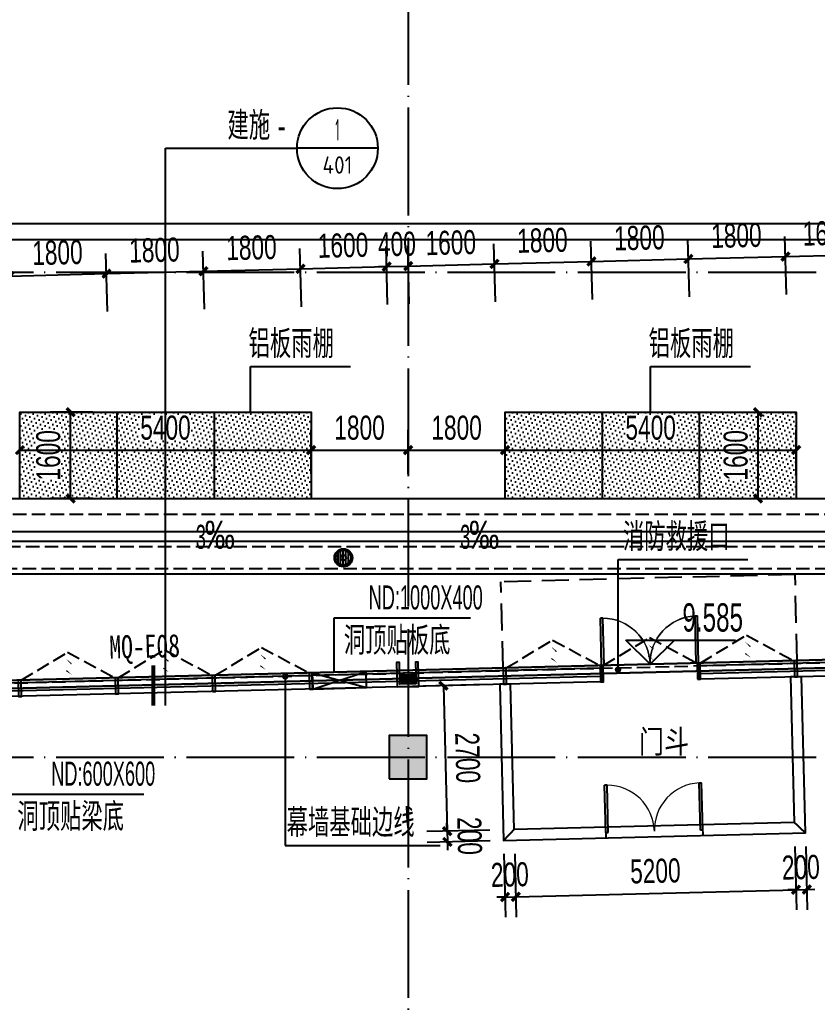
# Model space of a CAD drawing. Extents: x -409435 to 356702, y -107829 to 330904.
# Drawn here: x 43196 to 57991, y 190277 to 208584 of the extents above; entities that cross this region are included whole.
import ezdxf
from ezdxf.enums import TextEntityAlignment as Align
from ezdxf.xclip import XClip

# ---------------------------------------------------------------- set-up
doc = ezdxf.new("R2010")
doc.units = 0
doc.header["$LTSCALE"] = 1000
doc.header["$MEASUREMENT"] = 0
doc.header["$XCLIPFRAME"] = 0
for name, pattern in [('104-14# 核心筒$0$DOTE', [2.42, 2, -0.2, 0.02, -0.2]), ('14#楼幕墙$0$DASH', [0.35, 0.25, -0.1]), ('X-104 14#平面$0$$0$DASH', [0.35, 0.25, -0.1]), ('X-104 14#平面$0$DASH', [0.35, 0.25, -0.1])]:
    doc.linetypes.add(name, pattern=pattern)
for name, color, linetype in [('01-标注_尺寸', 124, 'Continuous'), ('01-标注_符号', 200, 'Continuous'), ('02-TEXT_标注', 130, 'Continuous'), ('104-14# 核心筒$0$A-C_玻璃幕墙', 140, 'Continuous'), ('104-14# 核心筒$0$A_AXIS-轴线', 36, '104-14# 核心筒$0$DOTE'), ('104-14# 核心筒$0$A_STR-砼柱', 51, 'Continuous'), ('14#楼幕墙$0$A-C_玻璃幕墙', 140, 'Continuous'), ('14#楼幕墙$0$A-C_窗', 140, 'Continuous'), ('14#楼幕墙$0$A-C_门', 150, 'Continuous'), ('PUB_HATCH', 8, 'Continuous'), ('X-104 14#平面$0$01-标注_标高', 200, 'Continuous'), ('X-104 14#平面$0$01-标注_符号', 200, 'Continuous'), ('X-104 14#平面$0$02-TEXT_标注', 130, 'Continuous'), ('X-104 14#平面$0$02-TEXT_门窗', 151, 'Continuous'), ('X-104 14#平面$0$A-C_玻璃幕墙', 140, 'Continuous'), ('X-104 14#平面$0$A-C_门', 150, 'Continuous'), ('X-104 14#平面$0$A-O_分水线', 127, 'Continuous'), ('X-104 14#平面$0$A-O_屋面', 201, 'Continuous'), ('X-104 14#平面$0$A-O_散水', 134, 'Continuous'), ('X-104 14#平面$0$A-TECH_暖通', 6, 'Continuous'), ('X-104 14#平面$0$A-TECH_结构', 21, 'Continuous'), ('X-104 14#平面$0$EH_玻璃', 156, 'Continuous'), ('建-标注-文本', 254, 'Continuous'), ('建-标注-索引', 75, 'Continuous')]:
    doc.layers.add(name, color=color, linetype=linetype)
doc.layers.add('14#楼幕墙$0$04-不打印_辅助线', color=165, linetype='Continuous', plot=False)
doc.layers.add('X-104 14#平面$0$000套内', color=226, linetype='Continuous', lineweight=30, plot=False)
doc.styles.add('_TCH_DIM', font='ros.shx', dxfattribs={"width": 0.8, "height": 2, "bigfont": 'jd.shx'})
doc.styles.add('_TCH_DIM_T3', font='ros.shx', dxfattribs={"width": 0.705882, "bigfont": 'jd.shx'})
doc.styles.add('X-104 14#平面$0$_TCH_DIM', font='ros.shx', dxfattribs={"width": 0.8, "bigfont": 'jd.shx'})
doc.styles.add('X-104 14#平面$0$_TCH_LABEL', font='ros1.shx', dxfattribs={"width": 0.75, "bigfont": 'jd.shx'})
doc.styles.add('X-104 14#平面$0$_TCH_WINDOW', font='STXIHEI_0.TTF', dxfattribs={"width": 0.75, "height": 3.5})
doc.styles.add('X-104 14#平面$0$Standard', font='STXIHEI_0.TTF', dxfattribs={"width": 0.8})
doc.dimstyles.new('_TCH_ARCH&&150', dxfattribs={"dimtxt": 446.25, "dimasz": 150, "dimexe": 375, "dimexo": 450, "dimgap": 189.375, "dimtad": 1, "dimdec": 0, "dimzin": 0, "dimdsep": 46, "dimtxsty": '_TCH_DIM_T3', "dimblk": 'ARCHTICK', "dimcen": 0.09, "dimclrt": 7, "dimazin": 2, "dimtfac": 1, "dimtdec": 0, "dimtix": 1, "dimtmove": 2, "dimatfit": 3, "dimfxl": 0, "dimtolj": 1, "dimtzin": 0, "dimarcsym": 0})
pattern_1 = [(45, (0, 0), (-28.0633, 84.1899), [0, -79.375])]

# ---------------------------------------------------------------- blocks, each defined once
blk = doc.blocks.new('14#楼幕墙$0$A$C678332E3')
blk.add_lwpolyline([(0, 0), (60, 0), (60, 300), (0, 300)], close=True)
blk = doc.blocks.new('14#楼幕墙$0$$LinePat$岩棉板')
at = {"color": 0}
for p, q in [((0, -17), (12, -67)), ((12, -67), (24, -17))]:
    blk.add_line(p, q, dxfattribs=at)
for centre, start, end in [((12, -17), 0, 180), ((0, -67), 270, 0), ((24, -67), 180, 270)]:
    blk.add_arc(centre, 12, start, end, dxfattribs=at)
at = {"layer": 'Defpoints'}
blk.add_point((0, 0), dxfattribs=at)
at = {"layer": 'Defpoints', "color": 0}
blk.add_point((24, -84), dxfattribs=at)
blk = doc.blocks.new('*U485')
blk.add_lwpolyline([(300, 0), (0, 0), (0, 150), (300, 150)], close=True)
at = {"color": 8, "xscale": -1.785714284225998, "yscale": 1.782568518697715, "zscale": 1.782568518697715, "rotation": 180}
for p in [(0, 0), (43, 0), (86, 0), (129, 0), (171, 0), (214, 0), (257, 0)]:
    blk.add_blockref('14#楼幕墙$0$$LinePat$岩棉板', p, dxfattribs=at)
blk = doc.blocks.new('14#楼幕墙$0$A$C07E80D9E')
blk.add_lwpolyline([(-350, -50), (-50, -50), (-50, -450), (0, -450), (0, 0), (-400, 0), (-400, -450), (-350, -450)], close=True)
for points in [[(-50, -200), (-350, -200)], [(-50, -220), (-350, -220)]]:
    blk.add_lwpolyline(points)
at = {"layer": '14#楼幕墙$0$A-C_玻璃幕墙', "rotation": 180}
blk.add_blockref('*U485', (-50, -50), dxfattribs=at)
blk = doc.blocks.new('14#楼幕墙$0$A$C140B3602')
for name, p, rotation in [('14#楼幕墙$0$A$C07E80D9E', (33182, 16419), 180.4441616166542), ('14#楼幕墙$0$A$C678332E3', (26152, 16364), 0.4441616165203613), ('14#楼幕墙$0$A$C678332E3', (27952, 16378), 0.4441616165203613), ('14#楼幕墙$0$A$C678332E3', (29752, 16392), 0.4441616165203613), ('14#楼幕墙$0$A$C678332E3', (31552, 16406), 0.4441616165203613), ('14#楼幕墙$0$A$C678332E3', (35152, 16434), 0.4441616165203613), ('14#楼幕墙$0$A$C678332E3', (36952, 16448), 0.4441616165203613), ('14#楼幕墙$0$A$C678332E3', (38752, 16462), 0.4441616165203613), ('14#楼幕墙$0$A$C678332E3', (40552, 16476), 0.4441616165203613)]:
    blk.add_blockref(name, p, dxfattribs=dict(rotation=rotation))
blk = doc.blocks.new('14#楼幕墙$0$A$C22714246')
at = {"linetype": '14#楼幕墙$0$DASH'}
blk.add_lwpolyline([(1740, 497), (870, 0), (0, 497)], dxfattribs=at)
at = {"layer": '14#楼幕墙$0$A-C_玻璃幕墙', "color": 1}
blk.add_lwpolyline([(899, 122, 0, 25, 0), (802, 217, 0, 0, 0), (900, 340, 25, 0, 0), (796, 422, 0, 0, 0)], format="xyseb", dxfattribs=at)
blk = doc.blocks.new('14#楼幕墙$0$$DorLib2D$00000002')
for p, q in [((-0.5, 0), (-0.5, 0.4875)), ((-0.475, 0.4875), (-0.5, 0.4875)), ((-0.475, 0), (-0.475, 0.4875)), ((0.475, 0), (0.475, 0.4875)), ((0.475, 0.4875), (0.5, 0.4875)), ((0.5, 0), (0.5, 0.4875)), ((-0.5, 0), (-0.475, 0)), ((0.5, 0), (0.475, 0))]:
    blk.add_line(p, q)
at = {"lineweight": 13}
for centre, start, end in [((-0.4875, 0), 0, 88.53072), ((0.4875, 0), 91.46928, 180)]:
    blk.add_arc(centre, 0.4875, start, end, dxfattribs=at)
blk = doc.blocks.new('14#楼幕墙')
at = {"layer": '14#楼幕墙$0$A-C_玻璃幕墙'}
for p, q in [((62738, 196820), (22065, 195795)), ((62662, 196768), (55822, 196596)), ((53962, 196549), (36028, 196097)), ((62435, 196612), (55826, 196446)), ((62283, 196508), (55828, 196346)), ((53966, 196399), (36032, 195947)), ((53969, 196299), (36034, 195847))]:
    blk.add_line(p, q, dxfattribs=at)
blk.add_lwpolyline([(120742, 216995), (99427, 222925), (92266, 197155), (62308, 195791), (62738, 196820), (22065, 195795), (17309, 179208), (53491, 179840), (52927, 177185), (83500, 178466), (82418, 175654), (109062, 173768), (119297, 188914), (117563, 189300)], close=True, dxfattribs=at)
at = {"layer": '14#楼幕墙$0$A-C_玻璃幕墙', "linetype": '14#楼幕墙$0$DASH', "ltscale": 2}
for points in [[(57580, 198290), (52121, 198153)], [(57620, 196691), (57580, 198290)], [(52162, 196553), (52121, 198153)]]:
    blk.add_lwpolyline(points, dxfattribs=at)
at = {"layer": '14#楼幕墙$0$04-不打印_辅助线', "rotation": 181.4441616166519}
blk.add_blockref('14#楼幕墙$0$A$C22714246', (55748, 197140), dxfattribs=at)
at = {"layer": '14#楼幕墙$0$A-C_玻璃幕墙', "rotation": 1.000000000000248}
blk.add_blockref('14#楼幕墙$0$A$C140B3602', (17309, 179208), dxfattribs=at)
at = {"layer": '14#楼幕墙$0$A-C_窗', "rotation": 181.4441616166522}
for p in [(57547, 197186), (53949, 197095), (44951, 196868), (46751, 196914), (48550, 196959)]:
    blk.add_blockref('14#楼幕墙$0$A$C22714246', p, dxfattribs=at)
at = {"layer": '14#楼幕墙$0$A-C_门', "xscale": -1800, "yscale": 1800, "zscale": 100, "rotation": 1.444161616647518}
blk.add_blockref('14#楼幕墙$0$$DorLib2D$00000002', (54891, 196622), dxfattribs=at)
blk = doc.blocks.new('_FZH')
blk.add_lwpolyline([(-0.5, -0.5), (0.5, -0.5), (0.5, 0.5), (-0.5, 0.5)], close=True)
at = {"layer": 'PUB_HATCH'}
blk.add_solid([(-0.5, -0.5), (0.5, -0.5), (-0.5, 0.5), (0.5, 0.5)], dxfattribs=at)
blk = doc.blocks.new('104-14# 核心筒')
at = {"layer": '104-14# 核心筒$0$A-C_玻璃幕墙'}
blk.add_lwpolyline([(82417.6, 175653.6), (83499.8, 178465.9), (52926.6, 177184.7), (53491, 179839.8), (17309.3, 179208.2), (22065.4, 195794.6), (62738.3, 196820), (62307.5, 195791.2), (92265.6, 197155.1), (99426.9, 222925), (120741.8, 216994.6), (117562.9, 189300.5), (119297.3, 188914.5), (109062.3, 173767.9), (82417.6, 175653.6)], dxfattribs=at)
at = {"layer": '104-14# 核心筒$0$A_AXIS-轴线'}
for p, q in [((50400, 228733.6), (50400, 169654.9)), ((-9370.1, 203900), (120259.9, 203900)), ((-9370.1, 194900), (120259.9, 194900))]:
    blk.add_line(p, q, dxfattribs=at)
at = {"layer": '104-14# 核心筒$0$A_STR-砼柱', "xscale": 700, "yscale": 800, "zscale": 800}
blk.add_blockref('_FZH', (50400, 194900), dxfattribs=at)
blk = doc.blocks.new('X-104 14#平面$0$ydl')
h = blk.add_hatch()
h.set_pattern_fill('ANSI31', color=8, scale=30, angle=45)
h.set_pattern_definition([(90, (0, 0), (-47.625, 1e-14), [])])
edge = h.paths.add_edge_path()
edge.add_arc((0, 0), 138, 0, 360)
for radius in [168, 138]:
    blk.add_circle((0, 0), radius)
blk = doc.blocks.new('X-104 14#平面$0$ydlzh')
at = {"layer": 'X-104 14#平面$0$A-O_分水线'}
blk.add_blockref('X-104 14#平面$0$ydl', (-41670, -7179), dxfattribs=at)
blk = doc.blocks.new('*U456')
blk.add_lwpolyline([(300, 0), (300, 1000), (0, 1000), (0, 0), (300, 0), (0, 1000), (0, 0), (300, 1000)])
blk = doc.blocks.new('X-104 14#平面$0$sdfjladfiididid')
at = {"layer": 'X-104 14#平面$0$A-TECH_暖通', "rotation": 271.444161616655}
blk.add_blockref('*U456', (48623, 196464), dxfattribs=at)
blk = doc.blocks.new('X-104 14#平面$0$$DorLib2D$00000002')
for p, q in [((-0.5, 0), (-0.5, 0.4875)), ((-0.475, 0.4875), (-0.5, 0.4875)), ((-0.475, 0), (-0.475, 0.4875)), ((0.475, 0), (0.475, 0.4875)), ((0.475, 0.4875), (0.5, 0.4875)), ((0.5, 0), (0.5, 0.4875)), ((-0.5, 0), (-0.475, 0)), ((0.5, 0), (0.475, 0))]:
    blk.add_line(p, q)
at = {"lineweight": 13}
for centre, start, end in [((-0.4875, 0), 0, 88.53072), ((0.4875, 0), 91.46928, 180)]:
    blk.add_arc(centre, 0.4875, start, end, dxfattribs=at)
blk = doc.blocks.new('X-104 14#平面')
at = {"layer": 'X-104 14#平面$0$EH_玻璃'}
h = blk.add_hatch(dxfattribs=at)
h.set_pattern_fill('DOTS', color=256, scale=50, angle=45)
h.set_pattern_definition(pattern_1)
h.paths.add_polyline_path([(48602, 201300), (43200, 201300), (43200, 199700), (48602, 199700)])
h = blk.add_hatch(dxfattribs=at)
h.set_pattern_fill('DOTS', color=256, scale=50, angle=45)
h.set_pattern_definition(pattern_1)
h.paths.add_polyline_path([(57602, 201300), (52200, 201300), (52200, 199700), (57602, 199700)])
blk.add_circle((49200, 198600), 50)
at = {"layer": 'X-104 14#平面$0$000套内'}
blk.add_lwpolyline([(59650, 177616.6), (53113.6, 177342.7), (53676.9, 179993), (17509.3, 179361.7), (21061.6, 191750), (22050, 191750), (22050, 186000), (23450, 186000), (23450, 184600), (29250, 184600), (29250, 186000), (33800, 186000), (33800, 192000), (41300, 192000), (41300, 196129.5), (59650, 196592.1)], close=True, dxfattribs=at)
at = {"layer": 'X-104 14#平面$0$01-标注_标高'}
for p, q in [((54890.8, 196622.2), (54440.8, 197072.2)), ((54440.8, 197072.2), (56475.7, 197072.2)), ((54890.8, 196622.2), (55340.8, 197072.2))]:
    blk.add_line(p, q, dxfattribs=at)
at = {"layer": 'X-104 14#平面$0$01-标注_符号'}
for p, q in [((45900, 206199.5), (48339.5, 206199.5)), ((45900, 195855), (45900, 206199.5)), ((49839.5, 206199.5), (48339.5, 206199.5)), ((47477.5, 201300), (47477.5, 202148.6)), ((47477.5, 202148.6), (49333, 202148.6)), ((54900, 201300), (54900, 202148.6)), ((54900, 202148.6), (56755.5, 202148.6)), ((48121.6, 196398.1), (48121.6, 193261.9)), ((48121.6, 193261.9), (50993.3, 193261.9))]:
    blk.add_line(p, q, dxfattribs=at)
at = {"layer": 'X-104 14#平面$0$01-标注_符号', "const_width": 75}
blk.add_lwpolyline([(45675, 195855), (45675, 196605)], dxfattribs=at)
at = {"layer": 'X-104 14#平面$0$01-标注_符号', "const_width": 60}
blk.add_lwpolyline([(48121.6, 196428.1, 1), (48121.6, 196368.1, 1)], format="xyb", close=True, dxfattribs=at)
at = {"layer": 'X-104 14#平面$0$01-标注_符号'}
blk.add_circle((49089.5, 206199.5), 750, dxfattribs=at)
at = {"layer": 'X-104 14#平面$0$A-C_玻璃幕墙'}
for p, q in [((45000, 201300), (45000, 199700)), ((46800, 201300), (46800, 199700)), ((54000, 201300), (54000, 199700)), ((55800, 201300), (55800, 199700)), ((43200, 199700), (48600, 199700)), ((52200, 199700), (57600, 199700))]:
    blk.add_line(p, q, dxfattribs=at)
for points in [[(82417.6, 175653.6), (83499.8, 178465.9), (52926.6, 177184.7), (53491, 179839.8), (17309.3, 179208.2), (22065.4, 195794.6), (62738.3, 196820), (62307.5, 195791.2), (92265.6, 197155.1), (99426.9, 222925), (120741.8, 216994.6), (117562.9, 189300.5), (119297.3, 188914.5), (109062.3, 173767.9), (82417.6, 175653.6)], [(43200, 199700), (43200, 201300), (48600, 201300), (48600, 199700)], [(52200, 199700), (52200, 201300), (57600, 201300), (57600, 199700)], [(55790.5, 196644.9), (55798.1, 196344.9)], [(53991.1, 196599.5), (53998.7, 196299.6)]]:
    blk.add_lwpolyline(points, dxfattribs=at)
blk.add_lwpolyline([(52099.3, 196251.7), (52172.4, 193352.6), (57770.6, 193493.8), (57697.5, 196392.8), (57497.5, 196387.8), (57565.6, 193688.6), (52367.2, 193557.6), (52299.2, 196256.7)], close=True, dxfattribs=at)
at = {"layer": 'X-104 14#平面$0$A-C_玻璃幕墙', "const_width": 35}
for points in [[(57565.6, 193688.6), (57770.6, 193493.8)], [(52367.2, 193557.6), (52172.4, 193352.6)], [(54066.7, 193600.4), (54071.7, 193400.5)], [(55866.1, 193645.8), (55871.2, 193445.9)]]:
    blk.add_lwpolyline(points, dxfattribs=at)
at = {"layer": 'X-104 14#平面$0$A-O_屋面', "ltscale": 5}
blk.add_line((8392.2, 199700), (67250, 199700), dxfattribs=at)
blk.add_lwpolyline([(733.1, 201211.6), (-347.3, 201441.2), (366.7, 204800), (66340.6, 204800), (83503.2, 220379.7), (87317.1, 219318.6), (85626.8, 213243.3), (85337.7, 213323.7), (86947.6, 219110), (83582.3, 220046.3), (66456.4, 204500), (609.6, 204500), (8.5, 201672.3), (795.4, 201505)], close=True, dxfattribs=at)
blk.add_lwpolyline([(67250, 199080), (23400, 199080)], dxfattribs=at)
at = {"layer": 'X-104 14#平面$0$A-O_散水'}
blk.add_lwpolyline([(91629.3, 207692.9), (86552.7, 198900), (24000, 198900), (24000, 198300), (86899.1, 198300), (92226.2, 207526.9)], close=True, dxfattribs=at)
at = {"layer": 'X-104 14#平面$0$A-O_散水', "linetype": 'X-104 14#平面$0$DASH'}
blk.add_lwpolyline([(91728.8, 207665.3), (86610.4, 198800), (24000, 198800), (24000, 198400), (86841.3, 198400), (92126.7, 207554.5)], close=True, dxfattribs=at)
at = {"layer": 'X-104 14#平面$0$A-TECH_结构', "linetype": 'X-104 14#平面$0$$0$DASH'}
blk.add_lwpolyline([(108910.7, 174079.4), (118802, 188717.3), (117234.1, 189066.3), (120414.6, 216774.3), (99635.6, 222555.6), (95312.9, 207000.2), (89162.1, 208711.5), (77269.5, 199400), (8635.1, 199400), (5919.8, 186625.4), (-2502.5, 188415.7), (-5635.8, 173674.9), (40532.1, 175690.6), (40199.6, 173602.3), (83848.5, 175853.1)], close=True, dxfattribs=at)
blk.add_lwpolyline([(82521.6, 175784.7), (83573.8, 178519), (52988.9, 177237.3), (53553, 179890.9), (17376, 179259.4), (22103.3, 195745.6), (62662.4, 196768.1), (62230.9, 195737.7), (92304.1, 197106.8), (95072, 207067.2)], dxfattribs=at)
ref = blk.add_blockref('104-14# 核心筒', (0, 0))
XClip(ref).set_block_clipping_path([(-38664.3623821461, -25500), (139216.5485069363, 330900)])
for name, p in [('14#楼幕墙', (0, 0)), ('X-104 14#平面$0$sdfjladfiididid', (0, 0)), ('X-104 14#平面$0$ydlzh', (90870.4, 205778.6))]:
    blk.add_blockref(name, p)
at = {"layer": 'X-104 14#平面$0$A-C_门', "zscale": 100}
for p, xscale, yscale, rotation in [((54890.8, 196622.2), 1800, 1800, 1.444161616647469), ((54968.9, 193523.2), -1800, -1800, 181.4441616165322)]:
    blk.add_blockref('X-104 14#平面$0$$DorLib2D$00000002', p, dxfattribs=dict(at, xscale=xscale, yscale=yscale, rotation=rotation))
at = {"layer": 'X-104 14#平面$0$02-TEXT_标注'}
for s, height, style, width, p in [('建施', 520.93, 'X-104 14#平面$0$_TCH_DIM', 0.8, (47049.2, 206357)), ('-', 525, 'X-104 14#平面$0$_TCH_DIM', 0.64, (47980.4, 206357)), ('铝板雨棚', 520.93, 'X-104 14#平面$0$_TCH_DIM', 0.8, (47440.2, 202306.1)), ('铝板雨棚', 520.93, 'X-104 14#平面$0$_TCH_DIM', 0.8, (54862.7, 202306.1)), ('9.585', 525, 'X-104 14#平面$0$_TCH_DIM', 0.64, (55489.9, 197229.7)), ('门斗', 428.14, 'X-104 14#平面$0$Standard', 0.8, (54681, 194974.1)), ('幕墙基础边线', 520.93, 'X-104 14#平面$0$_TCH_DIM', 0.8, (48146.5, 193419.4))]:
    blk.add_text(s, height=height, dxfattribs=dict(at, style=style, width=width)).set_placement(p)
at = {"layer": 'X-104 14#平面$0$02-TEXT_标注', "style": 'X-104 14#平面$0$_TCH_LABEL', "width": 1.428571}
for s, height, p, p2 in [('1', 407.7, (49053.1, 206336), (49125.9, 206336)), ('401', 322.69, (48812.9, 205727), (49366.1, 205727))]:
    blk.add_text(s, height=height, dxfattribs=at).set_placement(p, p2, align=Align.FIT)
at = {"layer": 'X-104 14#平面$0$02-TEXT_门窗', "style": 'X-104 14#平面$0$_TCH_WINDOW', "width": 0.75}
blk.add_text('MQ-E08', height=428.14, rotation=1.44416, dxfattribs=at).set_placement((44863.6, 196726.2))
blk = doc.blocks.new('sjdfadsfiididdi')
at = {"layer": '建-标注-索引'}
for p, q in [((49026, 196474), (49026, 197483)), ((49026, 197483), (51557, 197483)), ((43009, 194213), (45500, 194213))]:
    blk.add_line(p, q, dxfattribs=at)
at = {"layer": '建-标注-文本', "style": '_TCH_DIM'}
for s, height, width, p in [('ND:1000X400', 446.25, 0.564706, (49669, 197640)), ('洞顶贴板底', 520.9, 0.8, (49208, 196800)), ('ND:600X600', 446.2, 0.564706, (43780, 194370)), ('洞顶贴梁底', 520.9, 0.8, (43151, 193530))]:
    blk.add_text(s, height=height, dxfattribs=dict(at, width=width)).set_placement(p)
blk = doc.blocks.new('_ArchTick')
at = {"color": 0, "linetype": 'ByBlock', "const_width": 0.4}
blk.add_lwpolyline([(-0.5, -0.5), (0.5, 0.5)], dxfattribs=at)
blk = doc.blocks.new('*D778')
at = {"layer": '01-标注_尺寸', "color": 0, "lineweight": -2, "transparency": 16777216}
for p, q in [((43200, 200157), (43200, 200973)), ((48600, 200157), (48600, 200973)), ((43200, 200598), (48600, 200598))]:
    blk.add_line(p, q, dxfattribs=at)
at = {"layer": 'Defpoints', "color": 0, "transparency": 16777216}
for p in [(48600, 200598), (43200, 199707), (48600, 199707)]:
    blk.add_point(p, dxfattribs=at)
at = {"layer": '01-标注_尺寸', "color": 0, "lineweight": -2, "transparency": 16777216, "xscale": 150, "yscale": 150, "zscale": 150, "rotation": 180}
blk.add_blockref('_ArchTick', (43200, 200598), dxfattribs=at)
at = {"layer": '01-标注_尺寸', "color": 0, "lineweight": -2, "transparency": 16777216, "xscale": 150, "yscale": 150, "zscale": 150}
blk.add_blockref('_ArchTick', (48600, 200598), dxfattribs=at)
at = {"layer": '01-标注_尺寸', "color": 7, "transparency": 16777216, "insert": (45900, 201011), "char_height": 446.2, "attachment_point": 5, "style": '_TCH_DIM_T3'}
blk.add_mtext('\\A1;5400', dxfattribs=at)
blk = doc.blocks.new('*D779')
at = {"layer": '01-标注_尺寸', "color": 0, "lineweight": -2, "transparency": 16777216}
for p, q in [((48600, 200157), (48600, 200973)), ((50400, 200157), (50400, 200973)), ((48600, 200598), (50400, 200598))]:
    blk.add_line(p, q, dxfattribs=at)
at = {"layer": 'Defpoints', "color": 0, "transparency": 16777216}
for p in [(50400, 200598), (48600, 199707), (50400, 199707)]:
    blk.add_point(p, dxfattribs=at)
at = {"layer": '01-标注_尺寸', "color": 0, "lineweight": -2, "transparency": 16777216, "xscale": 150, "yscale": 150, "zscale": 150, "rotation": 180}
blk.add_blockref('_ArchTick', (48600, 200598), dxfattribs=at)
at = {"layer": '01-标注_尺寸', "color": 0, "lineweight": -2, "transparency": 16777216, "xscale": 150, "yscale": 150, "zscale": 150}
blk.add_blockref('_ArchTick', (50400, 200598), dxfattribs=at)
at = {"layer": '01-标注_尺寸', "color": 7, "transparency": 16777216, "insert": (49500, 201011), "char_height": 446.2, "attachment_point": 5, "style": '_TCH_DIM_T3'}
blk.add_mtext('\\A1;1800', dxfattribs=at)
blk = doc.blocks.new('*D780')
at = {"layer": '01-标注_尺寸', "color": 0, "lineweight": -2, "transparency": 16777216}
for p, q in [((50400, 200157), (50400, 200973)), ((52200, 200157), (52200, 200973)), ((50400, 200598), (52200, 200598))]:
    blk.add_line(p, q, dxfattribs=at)
at = {"layer": 'Defpoints', "color": 0, "transparency": 16777216}
for p in [(52200, 200598), (50400, 199707), (52200, 199707)]:
    blk.add_point(p, dxfattribs=at)
at = {"layer": '01-标注_尺寸', "color": 0, "lineweight": -2, "transparency": 16777216, "xscale": 150, "yscale": 150, "zscale": 150, "rotation": 180}
blk.add_blockref('_ArchTick', (50400, 200598), dxfattribs=at)
at = {"layer": '01-标注_尺寸', "color": 0, "lineweight": -2, "transparency": 16777216, "xscale": 150, "yscale": 150, "zscale": 150}
blk.add_blockref('_ArchTick', (52200, 200598), dxfattribs=at)
at = {"layer": '01-标注_尺寸', "color": 7, "transparency": 16777216, "insert": (51300, 201011), "char_height": 446.2, "attachment_point": 5, "style": '_TCH_DIM_T3'}
blk.add_mtext('\\A1;1800', dxfattribs=at)
blk = doc.blocks.new('*D781')
at = {"layer": '01-标注_尺寸', "color": 0, "lineweight": -2, "transparency": 16777216}
for p, q in [((52200, 200157), (52200, 200973)), ((57600, 200157), (57600, 200973)), ((52200, 200598), (57600, 200598))]:
    blk.add_line(p, q, dxfattribs=at)
at = {"layer": 'Defpoints', "color": 0, "transparency": 16777216}
for p in [(57600, 200598), (52200, 199707), (57600, 199707)]:
    blk.add_point(p, dxfattribs=at)
at = {"layer": '01-标注_尺寸', "color": 0, "lineweight": -2, "transparency": 16777216, "xscale": 150, "yscale": 150, "zscale": 150, "rotation": 180}
blk.add_blockref('_ArchTick', (52200, 200598), dxfattribs=at)
at = {"layer": '01-标注_尺寸', "color": 0, "lineweight": -2, "transparency": 16777216, "xscale": 150, "yscale": 150, "zscale": 150}
blk.add_blockref('_ArchTick', (57600, 200598), dxfattribs=at)
at = {"layer": '01-标注_尺寸', "color": 7, "transparency": 16777216, "insert": (54900, 201011), "char_height": 446.2, "attachment_point": 5, "style": '_TCH_DIM_T3'}
blk.add_mtext('\\A1;5400', dxfattribs=at)
blk = doc.blocks.new('*D818')
at = {"layer": '01-标注_尺寸', "color": 0, "lineweight": -2, "transparency": 16777216}
for p, q in [((51849, 196245), (50682, 196216)), ((51057, 196225), (51125, 193526)), ((51917, 193546), (50751, 193517))]:
    blk.add_line(p, q, dxfattribs=at)
at = {"layer": 'Defpoints', "color": 0, "transparency": 16777216}
for p in [(52299, 196257), (51125, 193526), (52367, 193558)]:
    blk.add_point(p, dxfattribs=at)
at = {"layer": '01-标注_尺寸', "color": 0, "lineweight": -2, "transparency": 16777216, "xscale": 150, "yscale": 150, "zscale": 150}
for p, rotation in [((51057, 196225), 91.44416161657244), ((51125, 193526), 271.4441616165724)]:
    blk.add_blockref('_ArchTick', p, dxfattribs=dict(at, rotation=rotation))
at = {"layer": '01-标注_尺寸', "color": 7, "transparency": 16777216, "insert": (51504, 194886), "char_height": 446.2, "attachment_point": 5, "rotation": 271.4442, "style": '_TCH_DIM_T3'}
blk.add_mtext('\\A1;2700', dxfattribs=at)
blk = doc.blocks.new('*D819')
at = {"layer": '01-标注_尺寸', "color": 0, "lineweight": -2, "transparency": 16777216}
for p, q in [((51917, 193546), (50751, 193517)), ((51125, 193526), (51122, 193676)), ((51125, 193526), (51130, 193326)), ((51922, 193346), (50756, 193317)), ((51130, 193326), (51134, 193176))]:
    blk.add_line(p, q, dxfattribs=at)
at = {"layer": 'Defpoints', "color": 0, "transparency": 16777216}
for p in [(52367, 193558), (51130, 193326), (52372, 193358)]:
    blk.add_point(p, dxfattribs=at)
at = {"layer": '01-标注_尺寸', "color": 0, "lineweight": -2, "transparency": 16777216, "xscale": 150, "yscale": 150, "zscale": 150}
for p, rotation in [((51125, 193526), 271.4441616165725), ((51130, 193326), 91.44416161657252)]:
    blk.add_blockref('_ArchTick', p, dxfattribs=dict(at, rotation=rotation))
at = {"layer": '01-标注_尺寸', "color": 7, "transparency": 16777216, "insert": (51540, 193437), "char_height": 446.2, "attachment_point": 5, "rotation": 271.4442, "style": '_TCH_DIM_T3'}
blk.add_mtext('\\A1;200', dxfattribs=at)
blk = doc.blocks.new('*D1795')
at = {"layer": '01-标注_尺寸', "color": 0, "lineweight": -2, "transparency": 16777216}
for p, q in [((43023, 203123), (42996, 204201)), ((44823, 203168), (44795, 204247)), ((43005, 203826), (44805, 203872))]:
    blk.add_line(p, q, dxfattribs=at)
at = {"layer": 'Defpoints', "color": 0, "transparency": 16777216}
for p in [(44805, 203872), (43035, 202673), (44834, 202719)]:
    blk.add_point(p, dxfattribs=at)
at = {"layer": '01-标注_尺寸', "color": 0, "lineweight": -2, "transparency": 16777216, "xscale": 150, "yscale": 150, "zscale": 150}
for p, rotation in [((44805, 203872), 1.444161616650117), ((43005, 203826), 181.4441616166501)]:
    blk.add_blockref('_ArchTick', p, dxfattribs=dict(at, rotation=rotation))
at = {"layer": '01-标注_尺寸', "color": 7, "transparency": 16777216, "insert": (43895, 204261), "char_height": 446.2, "attachment_point": 5, "rotation": 1.4442, "style": '_TCH_DIM_T3'}
blk.add_mtext('\\A1;1800', dxfattribs=at)
blk = doc.blocks.new('*D1796')
at = {"layer": '01-标注_尺寸', "color": 0, "lineweight": -2, "transparency": 16777216}
for p, q in [((44823, 203168), (44795, 204247)), ((46622, 203214), (46595, 204292)), ((44805, 203872), (46604, 203917))]:
    blk.add_line(p, q, dxfattribs=at)
at = {"layer": 'Defpoints', "color": 0, "transparency": 16777216}
for p in [(46604, 203917), (44834, 202719), (46633, 202764)]:
    blk.add_point(p, dxfattribs=at)
at = {"layer": '01-标注_尺寸', "color": 0, "lineweight": -2, "transparency": 16777216, "xscale": 150, "yscale": 150, "zscale": 150}
for p, rotation in [((44805, 203872), 181.4441616166502), ((46604, 203917), 1.444161616650219)]:
    blk.add_blockref('_ArchTick', p, dxfattribs=dict(at, rotation=rotation))
at = {"layer": '01-标注_尺寸', "color": 7, "transparency": 16777216, "insert": (45694, 204307), "char_height": 446.2, "attachment_point": 5, "rotation": 1.4442, "style": '_TCH_DIM_T3'}
blk.add_mtext('\\A1;1800', dxfattribs=at)
blk = doc.blocks.new('*D1797')
at = {"layer": '01-标注_尺寸', "color": 0, "lineweight": -2, "transparency": 16777216}
for p, q in [((48421, 203259), (48394, 204337)), ((46622, 203214), (46595, 204292)), ((46604, 203917), (48404, 203962))]:
    blk.add_line(p, q, dxfattribs=at)
at = {"layer": 'Defpoints', "color": 0, "transparency": 16777216}
for p in [(48404, 203962), (46633, 202764), (48433, 202809)]:
    blk.add_point(p, dxfattribs=at)
at = {"layer": '01-标注_尺寸', "color": 0, "lineweight": -2, "transparency": 16777216, "xscale": 150, "yscale": 150, "zscale": 150}
for p, rotation in [((46604, 203917), 181.4441616166492), ((48404, 203962), 1.444161616649252)]:
    blk.add_blockref('_ArchTick', p, dxfattribs=dict(at, rotation=rotation))
at = {"layer": '01-标注_尺寸', "color": 7, "transparency": 16777216, "insert": (47494, 204352), "char_height": 446.2, "attachment_point": 5, "rotation": 1.4442, "style": '_TCH_DIM_T3'}
blk.add_mtext('\\A1;1800', dxfattribs=at)
blk = doc.blocks.new('*D1798')
at = {"layer": '01-标注_尺寸', "color": 0, "lineweight": -2, "transparency": 16777216}
for p, q in [((48421, 203259), (48394, 204337)), ((50021, 203299), (49994, 204378)), ((48404, 203962), (50003, 204003))]:
    blk.add_line(p, q, dxfattribs=at)
at = {"layer": 'Defpoints', "color": 0, "transparency": 16777216}
for p in [(50003, 204003), (50032, 202850), (48433, 202809)]:
    blk.add_point(p, dxfattribs=at)
at = {"layer": '01-标注_尺寸', "color": 0, "lineweight": -2, "transparency": 16777216, "xscale": 150, "yscale": 150, "zscale": 150}
for p, rotation in [((48404, 203962), 181.4441616166505), ((50003, 204003), 1.444161616650549)]:
    blk.add_blockref('_ArchTick', p, dxfattribs=dict(at, rotation=rotation))
at = {"layer": '01-标注_尺寸', "color": 7, "transparency": 16777216, "insert": (49193, 204395), "char_height": 446.2, "attachment_point": 5, "rotation": 1.4442, "style": '_TCH_DIM_T3'}
blk.add_mtext('\\A1;1600', dxfattribs=at)
blk = doc.blocks.new('*D1799')
at = {"layer": '01-标注_尺寸', "color": 0, "lineweight": -2, "transparency": 16777216}
for p, q in [((50021, 203299), (49994, 204378)), ((50421, 203310), (50394, 204388)), ((50003, 204003), (49853, 203999)), ((50003, 204003), (50403, 204013)), ((50403, 204013), (50553, 204017))]:
    blk.add_line(p, q, dxfattribs=at)
at = {"layer": 'Defpoints', "color": 0, "transparency": 16777216}
for p in [(50403, 204013), (50032, 202850), (50432, 202860)]:
    blk.add_point(p, dxfattribs=at)
at = {"layer": '01-标注_尺寸', "color": 0, "lineweight": -2, "transparency": 16777216, "xscale": 150, "yscale": 150, "zscale": 150}
for p, rotation in [((50003, 204003), 1.444161616651609), ((50403, 204013), 181.4441616166516)]:
    blk.add_blockref('_ArchTick', p, dxfattribs=dict(at, rotation=rotation))
at = {"layer": '01-标注_尺寸', "color": 7, "transparency": 16777216, "insert": (50193, 204420), "char_height": 446.2, "attachment_point": 5, "rotation": 1.4442, "style": '_TCH_DIM_T3'}
blk.add_mtext('\\A1;400', dxfattribs=at)
blk = doc.blocks.new('*D1800')
at = {"layer": '01-标注_尺寸', "color": 0, "lineweight": -2, "transparency": 16777216}
for p, q in [((50421, 203310), (50394, 204388)), ((52020, 203350), (51993, 204428)), ((50403, 204013), (52003, 204053))]:
    blk.add_line(p, q, dxfattribs=at)
at = {"layer": 'Defpoints', "color": 0, "transparency": 16777216}
for p in [(52003, 204053), (50432, 202860), (52032, 202900)]:
    blk.add_point(p, dxfattribs=at)
at = {"layer": '01-标注_尺寸', "color": 0, "lineweight": -2, "transparency": 16777216, "xscale": 150, "yscale": 150, "zscale": 150}
for p, rotation in [((52003, 204053), 1.444161616649557), ((50403, 204013), 181.4441616166496)]:
    blk.add_blockref('_ArchTick', p, dxfattribs=dict(at, rotation=rotation))
at = {"layer": '01-标注_尺寸', "color": 7, "transparency": 16777216, "insert": (51192, 204445), "char_height": 446.2, "attachment_point": 5, "rotation": 1.4442, "style": '_TCH_DIM_T3'}
blk.add_mtext('\\A1;1600', dxfattribs=at)
blk = doc.blocks.new('*D1801')
at = {"layer": '01-标注_尺寸', "color": 0, "lineweight": -2, "transparency": 16777216}
for p, q in [((52020, 203350), (51993, 204428)), ((53820, 203395), (53793, 204473)), ((52003, 204053), (53802, 204099))]:
    blk.add_line(p, q, dxfattribs=at)
at = {"layer": 'Defpoints', "color": 0, "transparency": 16777216}
for p in [(53802, 204099), (52032, 202900), (53831, 202945)]:
    blk.add_point(p, dxfattribs=at)
at = {"layer": '01-标注_尺寸', "color": 0, "lineweight": -2, "transparency": 16777216, "xscale": 150, "yscale": 150, "zscale": 150}
for p, rotation in [((52003, 204053), 181.4441616166504), ((53802, 204099), 1.444161616650448)]:
    blk.add_blockref('_ArchTick', p, dxfattribs=dict(at, rotation=rotation))
at = {"layer": '01-标注_尺寸', "color": 7, "transparency": 16777216, "insert": (52892, 204488), "char_height": 446.2, "attachment_point": 5, "rotation": 1.4442, "style": '_TCH_DIM_T3'}
blk.add_mtext('\\A1;1800', dxfattribs=at)
blk = doc.blocks.new('*D1802')
at = {"layer": '01-标注_尺寸', "color": 0, "lineweight": -2, "transparency": 16777216}
for p, q in [((55619, 203441), (55592, 204519)), ((53820, 203395), (53793, 204473)), ((53802, 204099), (55601, 204144))]:
    blk.add_line(p, q, dxfattribs=at)
at = {"layer": 'Defpoints', "color": 0, "transparency": 16777216}
for p in [(55601, 204144), (53831, 202945), (55631, 202991)]:
    blk.add_point(p, dxfattribs=at)
at = {"layer": '01-标注_尺寸', "color": 0, "lineweight": -2, "transparency": 16777216, "xscale": 150, "yscale": 150, "zscale": 150}
for p, rotation in [((53802, 204099), 181.4441616166502), ((55601, 204144), 1.44416161665018)]:
    blk.add_blockref('_ArchTick', p, dxfattribs=dict(at, rotation=rotation))
at = {"layer": '01-标注_尺寸', "color": 7, "transparency": 16777216, "insert": (54691, 204534), "char_height": 446.2, "attachment_point": 5, "rotation": 1.4442, "style": '_TCH_DIM_T3'}
blk.add_mtext('\\A1;1800', dxfattribs=at)
blk = doc.blocks.new('*D1803')
at = {"layer": '01-标注_尺寸', "color": 0, "lineweight": -2, "transparency": 16777216}
for p, q in [((55619, 203441), (55592, 204519)), ((57419, 203486), (57391, 204564)), ((55601, 204144), (57401, 204189))]:
    blk.add_line(p, q, dxfattribs=at)
at = {"layer": 'Defpoints', "color": 0, "transparency": 16777216}
for p in [(57401, 204189), (57430, 203036), (55631, 202991)]:
    blk.add_point(p, dxfattribs=at)
at = {"layer": '01-标注_尺寸', "color": 0, "lineweight": -2, "transparency": 16777216, "xscale": 150, "yscale": 150, "zscale": 150}
for p, rotation in [((55601, 204144), 181.44416161665), ((57401, 204189), 1.444161616650015)]:
    blk.add_blockref('_ArchTick', p, dxfattribs=dict(at, rotation=rotation))
at = {"layer": '01-标注_尺寸', "color": 7, "transparency": 16777216, "insert": (56491, 204579), "char_height": 446.2, "attachment_point": 5, "rotation": 1.4442, "style": '_TCH_DIM_T3'}
blk.add_mtext('\\A1;1800', dxfattribs=at)
blk = doc.blocks.new('*D1804')
at = {"layer": '01-标注_尺寸', "color": 0, "lineweight": -2, "transparency": 16777216}
for p, q in [((57419, 203486), (57391, 204564)), ((59018, 203526), (58991, 204604)), ((57401, 204189), (59000, 204230))]:
    blk.add_line(p, q, dxfattribs=at)
at = {"layer": 'Defpoints', "color": 0, "transparency": 16777216}
for p in [(59000, 204230), (57430, 203036), (59029, 203076)]:
    blk.add_point(p, dxfattribs=at)
at = {"layer": '01-标注_尺寸', "color": 0, "lineweight": -2, "transparency": 16777216, "xscale": 150, "yscale": 150, "zscale": 150}
for p, rotation in [((59000, 204230), 1.44416161665046), ((57401, 204189), 181.4441616166505)]:
    blk.add_blockref('_ArchTick', p, dxfattribs=dict(at, rotation=rotation))
at = {"layer": '01-标注_尺寸', "color": 7, "transparency": 16777216, "insert": (58190, 204622), "char_height": 446.2, "attachment_point": 5, "rotation": 1.4442, "style": '_TCH_DIM_T3'}
blk.add_mtext('\\A1;1600', dxfattribs=at)
blk = doc.blocks.new('*D2220')
at = {"layer": '01-标注_尺寸', "color": 0, "lineweight": -2, "transparency": 16777216}
for p, q in [((57577, 193239), (57607, 192064)), ((57777, 193244), (57806, 192069)), ((57597, 192439), (57447, 192435)), ((57597, 192439), (57797, 192444)), ((57797, 192444), (57947, 192448))]:
    blk.add_line(p, q, dxfattribs=at)
at = {"layer": 'Defpoints', "color": 0, "transparency": 16777216}
for p in [(57766, 193694), (57566, 193689), (57797, 192444)]:
    blk.add_point(p, dxfattribs=at)
at = {"layer": '01-标注_尺寸', "color": 0, "lineweight": -2, "transparency": 16777216, "xscale": 150, "yscale": 150, "zscale": 150}
for p, rotation in [((57597, 192439), 1.444161616530746), ((57797, 192444), 181.4441616165307)]:
    blk.add_blockref('_ArchTick', p, dxfattribs=dict(at, rotation=rotation))
at = {"layer": '01-标注_尺寸', "color": 7, "transparency": 16777216, "insert": (57687, 192854), "char_height": 446.2, "attachment_point": 5, "rotation": 1.4442, "style": '_TCH_DIM_T3'}
blk.add_mtext('\\A1;200', dxfattribs=at)
blk = doc.blocks.new('*D2221')
at = {"layer": '01-标注_尺寸', "color": 0, "lineweight": -2, "transparency": 16777216}
for p, q in [((57577, 193239), (57607, 192064)), ((52379, 193108), (52408, 191933)), ((52399, 192308), (57597, 192439))]:
    blk.add_line(p, q, dxfattribs=at)
at = {"layer": 'Defpoints', "color": 0, "transparency": 16777216}
for p in [(52367, 193558), (57566, 193689), (57597, 192439)]:
    blk.add_point(p, dxfattribs=at)
at = {"layer": '01-标注_尺寸', "color": 0, "lineweight": -2, "transparency": 16777216, "xscale": 150, "yscale": 150, "zscale": 150}
for p, rotation in [((52399, 192308), 181.4441616165307), ((57597, 192439), 1.444161616530655)]:
    blk.add_blockref('_ArchTick', p, dxfattribs=dict(at, rotation=rotation))
at = {"layer": '01-标注_尺寸', "color": 7, "transparency": 16777216, "insert": (54988, 192786), "char_height": 446.2, "attachment_point": 5, "rotation": 1.4442, "style": '_TCH_DIM_T3'}
blk.add_mtext('\\A1;5200', dxfattribs=at)
blk = doc.blocks.new('*D2222')
at = {"layer": '01-标注_尺寸', "color": 0, "lineweight": -2, "transparency": 16777216}
for p, q in [((52179, 193103), (52208, 191928)), ((52379, 193108), (52408, 191933)), ((52199, 192303), (52049, 192299)), ((52199, 192303), (52399, 192308)), ((52399, 192308), (52549, 192312))]:
    blk.add_line(p, q, dxfattribs=at)
at = {"layer": 'Defpoints', "color": 0, "transparency": 16777216}
for p in [(52167, 193553), (52367, 193558), (52399, 192308)]:
    blk.add_point(p, dxfattribs=at)
at = {"layer": '01-标注_尺寸', "color": 0, "lineweight": -2, "transparency": 16777216, "xscale": 150, "yscale": 150, "zscale": 150}
for p, rotation in [((52199, 192303), 1.444161616530666), ((52399, 192308), 181.4441616165306)]:
    blk.add_blockref('_ArchTick', p, dxfattribs=dict(at, rotation=rotation))
at = {"layer": '01-标注_尺寸', "color": 7, "transparency": 16777216, "insert": (52288, 192718), "char_height": 446.2, "attachment_point": 5, "rotation": 1.4442, "style": '_TCH_DIM_T3'}
blk.add_mtext('\\A1;200', dxfattribs=at)
blk = doc.blocks.new('*D2321')
at = {"layer": '01-标注_尺寸', "color": 0, "lineweight": -2, "transparency": 16777216}
for p, q in [((56194, 201300), (57267, 201300)), ((56892, 199700), (56892, 201300)), ((56194, 199700), (57267, 199700))]:
    blk.add_line(p, q, dxfattribs=at)
at = {"layer": 'Defpoints', "color": 0, "transparency": 16777216}
for p in [(55744, 201300), (56892, 201300), (55744, 199700)]:
    blk.add_point(p, dxfattribs=at)
at = {"layer": '01-标注_尺寸', "color": 0, "lineweight": -2, "transparency": 16777216, "xscale": 150, "yscale": 150, "zscale": 150}
for p, rotation in [((56892, 201300), 90), ((56892, 199700), 270)]:
    blk.add_blockref('_ArchTick', p, dxfattribs=dict(at, rotation=rotation))
at = {"layer": '01-标注_尺寸', "color": 7, "transparency": 16777216, "insert": (56479, 200500), "char_height": 446.2, "attachment_point": 5, "rotation": 90, "style": '_TCH_DIM_T3'}
blk.add_mtext('\\A1;1600', dxfattribs=at)
blk = doc.blocks.new('*D2322')
at = {"layer": '01-标注_尺寸', "color": 0, "lineweight": -2, "transparency": 16777216}
for p, q in [((44550, 201300), (43765, 201300)), ((44140, 199700), (44140, 201300)), ((44550, 199700), (43765, 199700))]:
    blk.add_line(p, q, dxfattribs=at)
at = {"layer": 'Defpoints', "color": 0, "transparency": 16777216}
for p in [(44140, 201300), (45000, 201300), (45000, 199700)]:
    blk.add_point(p, dxfattribs=at)
at = {"layer": '01-标注_尺寸', "color": 0, "lineweight": -2, "transparency": 16777216, "xscale": 150, "yscale": 150, "zscale": 150}
for p, rotation in [((44140, 201300), 90), ((44140, 199700), 270)]:
    blk.add_blockref('_ArchTick', p, dxfattribs=dict(at, rotation=rotation))
at = {"layer": '01-标注_尺寸', "color": 7, "transparency": 16777216, "insert": (43727, 200500), "char_height": 446.2, "attachment_point": 5, "rotation": 90, "style": '_TCH_DIM_T3'}
blk.add_mtext('\\A1;1600', dxfattribs=at)

msp = doc.modelspace()

# ---------------------------------------------------------------- linework, layer by layer
at = {"layer": '01-标注_符号'}
for p, q in [((54295.1, 196524.9), (54295.1, 198567)), ((54295.1, 198567), (56701.1, 198567))]:
    msp.add_line(p, q, dxfattribs=at)
for points in [[(46173.5, 198608.1, 0, 0, 0), (46787.1, 198608.1, 120, 0, 0), (47237.1, 198608.1, 0, 0, 0)], [(52141, 198608.1, 0, 0, 0), (51527.5, 198608.1, 120, 0, 0), (51077.5, 198608.1, 0, 0, 0)]]:
    msp.add_lwpolyline(points, format="xyseb", dxfattribs=at)
at = {"layer": '01-标注_符号', "const_width": 60}
msp.add_lwpolyline([(54295.1, 196494.9, 1), (54295.1, 196554.9, 1)], format="xyb", close=True, dxfattribs=at)

# ---------------------------------------------------------------- block references
for name in ['X-104 14#平面', 'sjdfadsfiididdi']:
    msp.add_blockref(name, (0, 0))

# ---------------------------------------------------------------- texts
at = {"layer": '02-TEXT_标注', "style": '_TCH_DIM'}
for s, height, width, p in [('3', 446.2, 0.564706, (46461.8, 198765.6)), ('‰', 520.9, 0.8, (46629.8, 198765.6)), ('3', 446.2, 0.564706, (51365.7, 198765.6)), ('‰', 520.9, 0.8, (51533.7, 198765.6)), ('消防救援口', 520.93, 0.8, (54385, 198724.5))]:
    msp.add_text(s, height=height, dxfattribs=dict(at, width=width)).set_placement(p)

# ---------------------------------------------------------------- dimensions: what is measured, and where the dimension line sits
at = {"layer": '01-标注_尺寸'}
for p1, p2, distance, picture, middle in [((55630.5, 202990.8), (57430, 203036.1), 1153.5, '*D1803', (56490.8, 204578.9)), ((57430, 203036.1), (59029.5, 203076.5), 1153.5, '*D1804', (58190.2, 204621.8)), ((48432.8, 202809.3), (50032.3, 202849.6), 1153.5, '*D1798', (49193.1, 204395)), ((50032.3, 202849.6), (50432.2, 202859.7), 1153.5, '*D1799', (50192.8, 204420.2)), ((50432.2, 202859.7), (52031.7, 202900), 1153.5, '*D1800', (51192.5, 204445.4)), ((52031.7, 202900), (53831.1, 202945.4), 1153.5, '*D1801', (52891.9, 204488.2)), ((53831.1, 202945.4), (55630.5, 202990.8), 1153.5, '*D1802', (54691.4, 204533.6)), ((43034.5, 202673.2), (44834, 202718.6), 1153.5, '*D1795', (43894.8, 204261.4)), ((44834, 202718.6), (46633.4, 202763.9), 1153.5, '*D1796', (45694.2, 204306.7)), ((46633.4, 202763.9), (48432.8, 202809.3), 1153.5, '*D1797', (47493.6, 204352.1)), ((45000, 199700), (45000, 201300), 860.4, '*D2322', (43727.1, 200500)), ((55744.1, 199700), (55744.1, 201300), -1147.8, '*D2321', (56479.4, 200500)), ((43200, 199706.9), (48600, 199706.9), 891.6, '*D778', (45900, 201010.9)), ((48600, 199706.9), (50400, 199706.9), 891.6, '*D779', (49500, 201010.9)), ((50400, 199706.9), (52200, 199706.9), 891.6, '*D780', (51300, 201010.9)), ((52200, 199706.9), (57600, 199706.9), 891.6, '*D781', (54900, 201010.9)), ((52299.2, 196256.7), (52367.2, 193557.6), -1242.2, '*D818', (51503.8, 194886.3)), ((52367.2, 193557.6), (52372.3, 193357.7), -1242.2, '*D819', (51540.3, 193436.7)), ((57565.6, 193688.6), (57765.5, 193693.7), -1249.9, '*D2220', (57686.7, 192854)), ((52167.3, 193552.6), (52367.2, 193557.6), -1249.9, '*D2222', (52288.4, 192717.9)), ((52367.2, 193557.6), (57565.6, 193688.6), -1249.9, '*D2221', (54987.5, 192786))]:
    dim = msp.add_aligned_dim(p1=p1, p2=p2, distance=distance, dimstyle='_TCH_ARCH&&150', dxfattribs=at)
    dim.commit()
    dim.dimension.update_dxf_attribs({"geometry": picture, "text_midpoint": middle})

doc.saveas('drawing.dxf')
